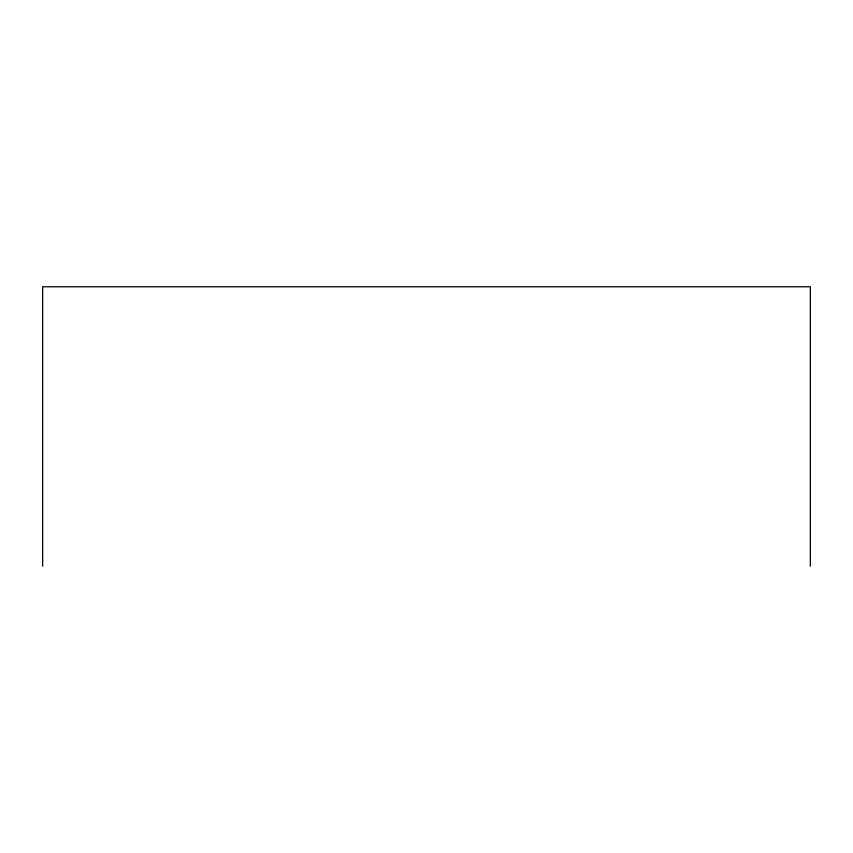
<?xml version="1.0" encoding="UTF-8"?>
<svg xmlns="http://www.w3.org/2000/svg" width="853" height="853" viewBox="0 0 853 853"><rect width="100%" height="100%" fill="white"/><g stroke="black" fill="none" stroke-linecap="round" stroke-linejoin="round"><path stroke-width="1.28" d="M810.35 566.232L810.35 286.768L42.65 286.768L42.65 566.232"/></g></svg>
